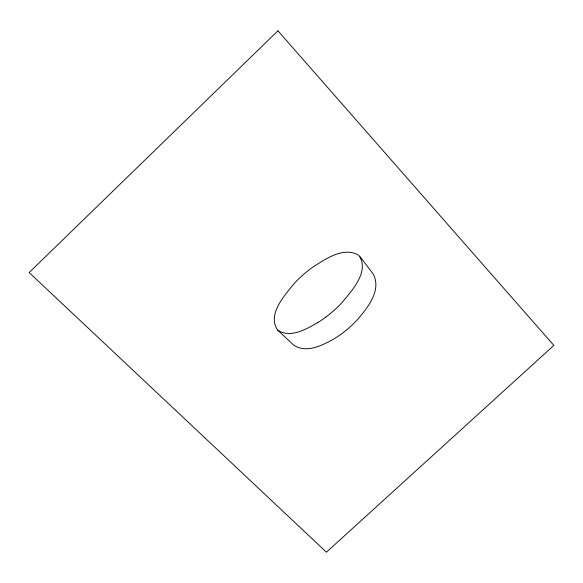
<?xml version="1.0" encoding="UTF-8"?>
<svg xmlns="http://www.w3.org/2000/svg" width="583" height="583" viewBox="0 0 583 583"><rect width="100%" height="100%" fill="white"/><g stroke="black" fill="none" stroke-linecap="round" stroke-linejoin="round"><path stroke-width="0.87" d="M326.108 316.868L329.373 314.324A130.082 129.55 53.6 0 0 341.551 303.102C351.403 291.209 370.096 271.423 358.851 255.347C343.489 246.121 325.197 259.289 312.401 267.4A119.18 112.738 -34.8 0 0 294.517 283.149C285.255 294.758 266.599 314.339 277.697 330.16L293.387 344.83C305.725 353.75 322.027 345.566 333.629 339.087A101.121 99.963 -34 0 0 341.769 333.68L344.939 331.253A112.169 111.251 -34.5 0 0 356.694 320.482C367.093 308.538 381.836 290.749 373.346 274.229L360.119 256.739M317.771 322.61C306.294 329.118 290.378 338.577 277.697 330.16M326.108 316.868A115.755 115.704 8.6 0 1 317.771 322.61M277.931 30.812L29.15 272.545L326.429 552.188L553.85 345.398L277.931 30.812"/></g></svg>
